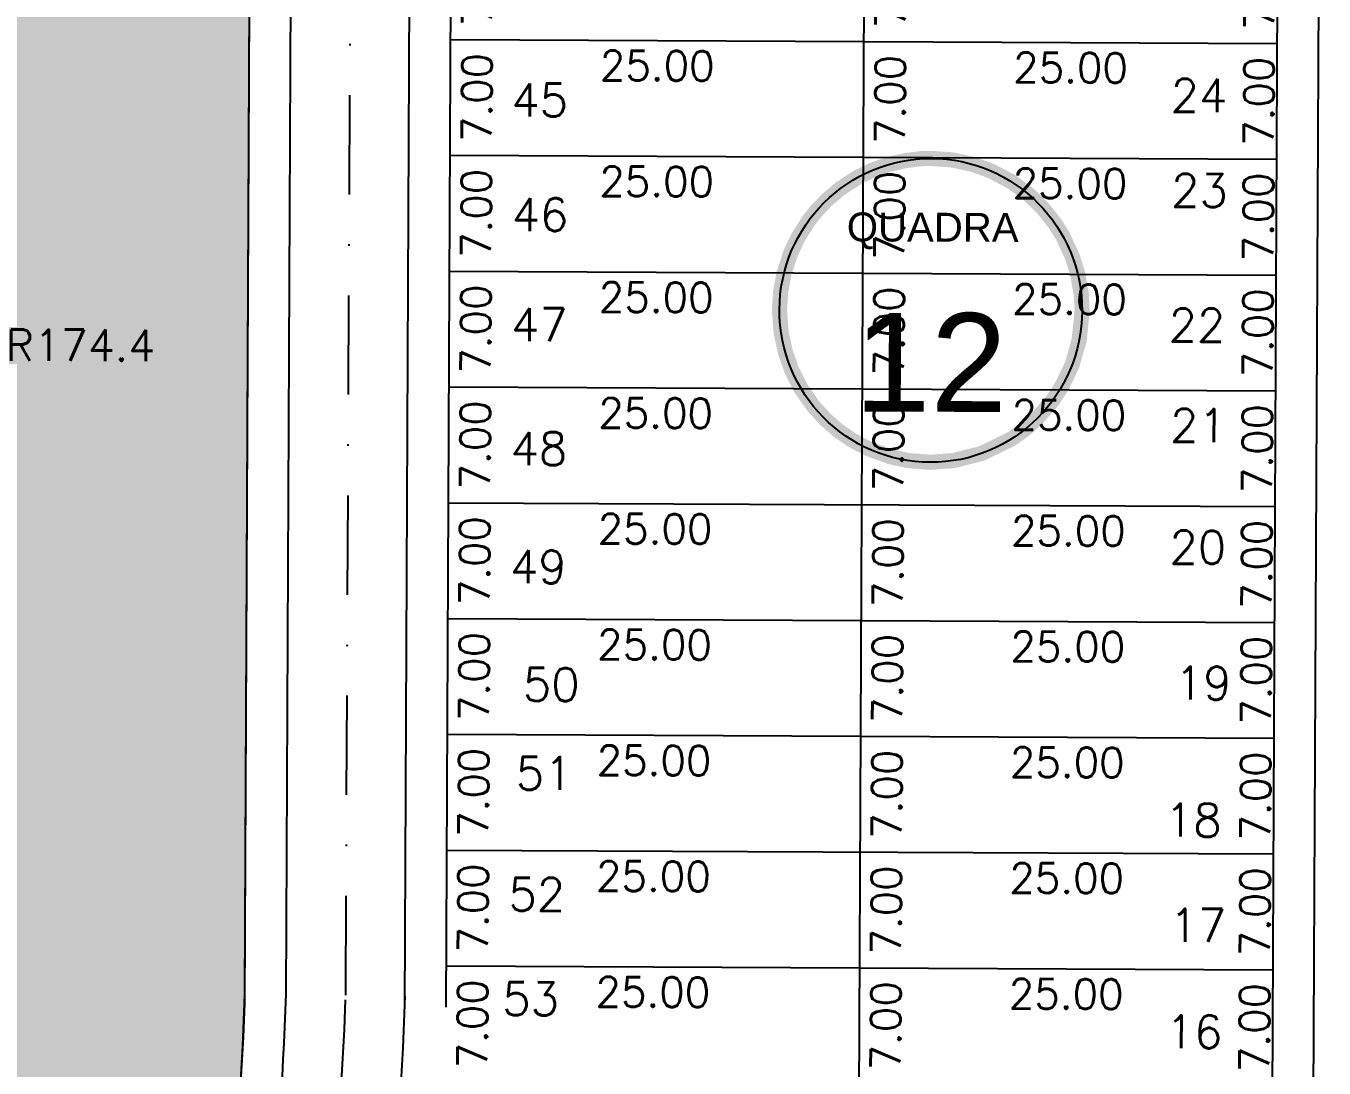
# Model space of a CAD drawing. Header units: millimetres. Extents: x -4430026 to 4783824, y 584 to 9593110.
# Drawn here: x 2468 to 2546.5, y 1817 to 1880 of the extents above; entities that cross this region are included whole.
import ezdxf
from ezdxf.enums import TextEntityAlignment as Align

# ---------------------------------------------------------------- set-up
doc = ezdxf.new("R2010")
doc.units = ezdxf.units.MM
doc.linetypes.add('DASHDOT', pattern=[1, 0.5, -0.25, 0, -0.25])
doc.linetypes.add('HIDDEN2', pattern=[0.1875, 0.125, -0.0625])
for name, color, linetype in [('boundary filipe', 6, 'Continuous'), ('Calçada', 1, 'Continuous'), ('Cota', 8, 'Continuous'), ('COTAS', 8, 'Continuous'), ('Lotes', 2, 'Continuous'), ('Numero de lotes', 5, 'Continuous'), ('númeraçãoquadras', 4, 'Continuous'), ('Projeção', 8, 'HIDDEN2'), ('QUADRA', 4, 'Continuous'), ('QUADRO', 8, 'Continuous')]:
    doc.layers.add(name, color=color, linetype=linetype)
doc.styles.add('arcad1', font='romans.shx')
doc.styles.add('ROMANS', font='romans.shx')
doc.styles.add('STYLE1', font='sanss___.ttf')
doc.dimstyles.new('BOLA100', dxfattribs={"dimscale": 0, "dimtxt": 1.9, "dimasz": 0.18, "dimexe": 0.18, "dimexo": 0.063, "dimgap": 0, "dimtad": 1, "dimzin": 4, "dimdsep": 46, "dimtxsty": 'ROMANS', "dimcen": 0.09, "dimse1": 1, "dimse2": 1, "dimsd1": 1, "dimsd2": 1, "dimclrt": 256, "dimaunit": 1, "dimadec": 4, "dimazin": 0, "dimtfac": 1.2, "dimtix": 1, "dimtmove": 2, "dimatfit": 3, "dimfxl": 1, "dimtvp": 2, "dimtolj": 1, "dimtzin": 4, "dimarcsym": 0})
doc.dimstyles.get("Standard").update_dxf_attribs({"dimtxt": 0.18, "dimasz": 0.18, "dimexe": 0.18, "dimexo": 0.0625, "dimgap": 0.09, "dimtad": 0, "dimtih": 1, "dimtoh": 1, "dimdec": 4, "dimzin": 0, "dimdsep": 46, "dimtxsty": 'Standard', "dimcen": 0.09, "dimadec": 0, "dimazin": 0, "dimtfac": 1, "dimtdec": 4, "dimtofl": 0, "dimtmove": 0, "dimatfit": 3, "dimfxl": 1, "dimtolj": 1, "dimtzin": 0, "dimarcsym": 0})

# ---------------------------------------------------------------- blocks, each defined once
blk = doc.blocks.new('NUM_quadra')
at = {"color": 6, "const_width": 0.02}
blk.add_lwpolyline([(-0.0134, 0.1996), (-0.034, 0.1971), (-0.0579, 0.1914), (-0.0779, 0.1842), (-0.0981, 0.1743), (-0.1208, 0.1594), (-0.1377, 0.145), (-0.1521, 0.1299), (-0.1625, 0.1166), (-0.1764, 0.0942), (-0.1852, 0.0754), (-0.1941, 0.0483), (-0.1985, 0.0243), (-0.2, 0), (-0.1977, -0.0299), (-0.1921, -0.0556), (-0.1839, -0.0786), (-0.1713, -0.1033), (-0.1546, -0.1269), (-0.1389, -0.1439), (-0.1219, -0.1586), (-0.1046, -0.1705), (-0.0831, -0.1819), (-0.0531, -0.1928), (-0.0302, -0.1977), (0, -0.2), (0.0309, -0.1976), (0.0677, -0.1882), (0.1069, -0.169), (0.124, -0.1569), (0.1407, -0.1421), (0.1614, -0.1181), (0.1737, -0.0992), (0.187, -0.071), (0.1962, -0.0386), (0.2, 0), (0.1989, 0.0205), (0.1943, 0.0473), (0.1871, 0.0707), (0.1741, 0.0984), (0.1635, 0.1151), (0.1472, 0.1354), (0.1285, 0.1533), (0.1063, 0.1694), (0.0782, 0.1841), (0.0533, 0.1928), (0.0267, 0.1982), (0, 0.2)], close=True, dxfattribs=at)
blk.add_circle((0, 0), 0.2)
at = {"color": 3, "insert": (-0.1114, 0.1285), "char_height": 0.038, "width": 0.2663, "attachment_point": 1, "style": 'STYLE1'}
blk.add_mtext('\\fArial|b0|i0|c0|p34;QUADRA', dxfattribs=at)
at = {"color": 3, "style": 'STYLE1'}
blk.add_attdef('00', text='', height=0.13, dxfattribs=at).set_placement((0, -0.1335), align=Align.CENTER)
blk = doc.blocks.new('*D14340')
at = {"layer": 'DEFPOINTS', "color": 0, "linetype": 'ByBlock'}
for p in [(2487.987, 1956.377), (2486.986, 1821.443), (2487.348, 1821.441)]:
    blk.add_point(p, dxfattribs=at)
at = {"layer": 'COTAS', "linetype": 'ByBlock', "insert": (2489.636, 1896.777), "char_height": 1.9, "attachment_point": 5, "rotation": 89.72858, "style": 'ROMANS'}
blk.add_mtext('\\A1;134.94', dxfattribs=at)
blk = doc.blocks.new('*D14360')
at = {"layer": 'DEFPOINTS', "color": 0, "linetype": 'ByBlock'}
for p in [(2313.152, 1859.128), (2313.152, 1859.128), (2487.524, 1858.695), (2453.715, 1795.454), (2453.351, 1755.445)]:
    blk.add_point(p, dxfattribs=at)
at = {"layer": 'COTAS', "linetype": 'ByBlock', "insert": (2458.575, 1810.997), "char_height": 1.9, "attachment_point": 5, "rotation": 71.68683, "style": 'ROMANS'}
blk.add_mtext('\\A1;36°20\'32"', dxfattribs=at)
blk = doc.blocks.new('*D14361')
at = {"layer": 'DEFPOINTS', "color": 0, "linetype": 'ByBlock'}
for p in [(2313.152, 1859.128), (2487.575, 1858.693), (2487.575, 1858.661)]:
    blk.add_point(p, dxfattribs=at)
at = {"layer": 'COTAS', "linetype": 'ByBlock', "insert": (2471.303, 1860.721), "char_height": 1.9, "attachment_point": 5, "rotation": 359.84669, "style": 'ROMANS'}
blk.add_mtext('\\A1;R174.4', dxfattribs=at)
blk = doc.blocks.new('*D13830')
at = {"layer": 'DEFPOINTS', "color": 0, "linetype": 'ByBlock'}
for p in [(2313.498, 1826.966), (2313.498, 1826.966), (2325.735, 1815.459), (2469.549, 1750.14), (2421.146, 1690.391)]:
    blk.add_point(p, dxfattribs=at)
at = {"layer": 'COTAS', "linetype": 'ByBlock', "insert": (2325.677, 1817.11), "char_height": 1.9, "attachment_point": 5, "rotation": 51.01676, "style": 'ROMANS'}
blk.add_mtext('\\A1;25°32\'36"', dxfattribs=at)
blk = doc.blocks.new('*D13158')
at = {"layer": 'DEFPOINTS', "color": 0}
for p in [(2493.737, 1886.206), (2493.704, 1879.206), (2498.898, 1879.182)]:
    blk.add_point(p, dxfattribs=at)
at = {"layer": 'Cota', "color": 41, "insert": (2495.315, 1882.699), "char_height": 1.8, "attachment_point": 5, "rotation": 89.72858, "style": 'ROMANS'}
blk.add_mtext('\\A1;7.00', dxfattribs=at)
blk = doc.blocks.new('*D13159')
at = {"layer": 'DEFPOINTS', "color": 0}
for p in [(2493.704, 1879.206), (2493.67, 1872.207), (2498.865, 1872.182)]:
    blk.add_point(p, dxfattribs=at)
at = {"layer": 'Cota', "color": 41, "insert": (2495.281, 1875.699), "char_height": 1.8, "attachment_point": 5, "rotation": 89.72858, "style": 'ROMANS'}
blk.add_mtext('\\A1;7.00', dxfattribs=at)
blk = doc.blocks.new('*D13160')
at = {"layer": 'DEFPOINTS', "color": 0}
for p in [(2493.67, 1872.207), (2493.637, 1865.207), (2498.832, 1865.182)]:
    blk.add_point(p, dxfattribs=at)
at = {"layer": 'Cota', "color": 41, "insert": (2495.248, 1868.699), "char_height": 1.8, "attachment_point": 5, "rotation": 89.72858, "style": 'ROMANS'}
blk.add_mtext('\\A1;7.00', dxfattribs=at)
blk = doc.blocks.new('*D13161')
at = {"layer": 'DEFPOINTS', "color": 0}
for p in [(2493.637, 1865.207), (2493.604, 1858.207), (2498.799, 1858.182)]:
    blk.add_point(p, dxfattribs=at)
at = {"layer": 'Cota', "color": 41, "insert": (2495.215, 1861.699), "char_height": 1.8, "attachment_point": 5, "rotation": 89.72858, "style": 'ROMANS'}
blk.add_mtext('\\A1;7.00', dxfattribs=at)
blk = doc.blocks.new('*D13162')
at = {"layer": 'DEFPOINTS', "color": 0}
for p in [(2493.604, 1858.207), (2493.571, 1851.207), (2498.765, 1851.182)]:
    blk.add_point(p, dxfattribs=at)
at = {"layer": 'Cota', "color": 41, "insert": (2495.182, 1854.699), "char_height": 1.8, "attachment_point": 5, "rotation": 89.72858, "style": 'ROMANS'}
blk.add_mtext('\\A1;7.00', dxfattribs=at)
blk = doc.blocks.new('*D13163')
at = {"layer": 'DEFPOINTS', "color": 0}
for p in [(2493.571, 1851.207), (2493.538, 1844.207), (2498.732, 1844.182)]:
    blk.add_point(p, dxfattribs=at)
at = {"layer": 'Cota', "color": 41, "insert": (2495.149, 1847.699), "char_height": 1.8, "attachment_point": 5, "rotation": 89.72858, "style": 'ROMANS'}
blk.add_mtext('\\A1;7.00', dxfattribs=at)
blk = doc.blocks.new('*D13164')
at = {"layer": 'DEFPOINTS', "color": 0}
for p in [(2493.538, 1844.207), (2493.505, 1837.207), (2498.699, 1837.182)]:
    blk.add_point(p, dxfattribs=at)
at = {"layer": 'Cota', "color": 41, "insert": (2495.116, 1840.699), "char_height": 1.8, "attachment_point": 5, "rotation": 89.72858, "style": 'ROMANS'}
blk.add_mtext('\\A1;7.00', dxfattribs=at)
blk = doc.blocks.new('*D13165')
at = {"layer": 'DEFPOINTS', "color": 0}
for p in [(2493.505, 1837.207), (2493.489, 1830.207), (2498.666, 1830.182)]:
    blk.add_point(p, dxfattribs=at)
at = {"layer": 'Cota', "color": 41, "insert": (2495.082, 1833.699), "char_height": 1.8, "attachment_point": 5, "rotation": 89.72858, "style": 'ROMANS'}
blk.add_mtext('\\A1;7.00', dxfattribs=at)
blk = doc.blocks.new('*D13166')
at = {"layer": 'DEFPOINTS', "color": 0}
for p in [(2493.489, 1830.207), (2493.456, 1823.207), (2498.633, 1823.182)]:
    blk.add_point(p, dxfattribs=at)
at = {"layer": 'Cota', "color": 41, "insert": (2495.049, 1826.7), "char_height": 1.8, "attachment_point": 5, "rotation": 89.72858, "style": 'ROMANS'}
blk.add_mtext('\\A1;7.00', dxfattribs=at)
blk = doc.blocks.new('*D13167')
at = {"layer": 'DEFPOINTS', "color": 0}
for p in [(2493.456, 1823.207), (2493.423, 1816.207), (2498.6, 1816.183)]:
    blk.add_point(p, dxfattribs=at)
at = {"layer": 'Cota', "color": 41, "insert": (2495.016, 1819.7), "char_height": 1.8, "attachment_point": 5, "rotation": 89.72858, "style": 'ROMANS'}
blk.add_mtext('\\A1;7.00', dxfattribs=at)
blk = doc.blocks.new('*D13212')
at = {"layer": 'DEFPOINTS', "color": 0}
for p in [(2543.438, 1822.97), (2545.938, 1822.958), (2543.405, 1815.97)]:
    blk.add_point(p, dxfattribs=at)
at = {"layer": 'Cota', "color": 41, "insert": (2542.321, 1819.475), "char_height": 1.8, "attachment_point": 5, "rotation": 89.72858, "style": 'ROMANS'}
blk.add_mtext('\\A1;7.00', dxfattribs=at)
blk = doc.blocks.new('*D13213')
at = {"layer": 'DEFPOINTS', "color": 0}
for p in [(2543.471, 1829.97), (2545.971, 1829.958), (2543.438, 1822.97)]:
    blk.add_point(p, dxfattribs=at)
at = {"layer": 'Cota', "color": 41, "insert": (2542.354, 1826.475), "char_height": 1.8, "attachment_point": 5, "rotation": 89.72858, "style": 'ROMANS'}
blk.add_mtext('\\A1;7.00', dxfattribs=at)
blk = doc.blocks.new('*D13214')
at = {"layer": 'DEFPOINTS', "color": 0}
for p in [(2543.504, 1836.97), (2546.004, 1836.958), (2543.471, 1829.97)]:
    blk.add_point(p, dxfattribs=at)
at = {"layer": 'Cota', "color": 41, "insert": (2542.388, 1833.475), "char_height": 1.8, "attachment_point": 5, "rotation": 89.72858, "style": 'ROMANS'}
blk.add_mtext('\\A1;7.00', dxfattribs=at)
blk = doc.blocks.new('*D13215')
at = {"layer": 'DEFPOINTS', "color": 0}
for p in [(2543.537, 1843.97), (2546.037, 1843.958), (2543.504, 1836.97)]:
    blk.add_point(p, dxfattribs=at)
at = {"layer": 'Cota', "color": 41, "insert": (2542.421, 1840.475), "char_height": 1.8, "attachment_point": 5, "rotation": 89.72858, "style": 'ROMANS'}
blk.add_mtext('\\A1;7.00', dxfattribs=at)
blk = doc.blocks.new('*D13216')
at = {"layer": 'DEFPOINTS', "color": 0}
for p in [(2543.57, 1850.97), (2546.07, 1850.958), (2543.537, 1843.97)]:
    blk.add_point(p, dxfattribs=at)
at = {"layer": 'Cota', "color": 41, "insert": (2542.454, 1847.475), "char_height": 1.8, "attachment_point": 5, "rotation": 89.72858, "style": 'ROMANS'}
blk.add_mtext('\\A1;7.00', dxfattribs=at)
blk = doc.blocks.new('*D13217')
at = {"layer": 'DEFPOINTS', "color": 0}
for p in [(2543.604, 1857.97), (2546.104, 1857.958), (2543.57, 1850.97)]:
    blk.add_point(p, dxfattribs=at)
at = {"layer": 'Cota', "color": 41, "insert": (2542.487, 1854.475), "char_height": 1.8, "attachment_point": 5, "rotation": 89.72858, "style": 'ROMANS'}
blk.add_mtext('\\A1;7.00', dxfattribs=at)
blk = doc.blocks.new('*D13218')
at = {"layer": 'DEFPOINTS', "color": 0}
for p in [(2543.637, 1864.97), (2546.137, 1864.958), (2543.604, 1857.97)]:
    blk.add_point(p, dxfattribs=at)
at = {"layer": 'Cota', "color": 41, "insert": (2542.52, 1861.475), "char_height": 1.8, "attachment_point": 5, "rotation": 89.72858, "style": 'ROMANS'}
blk.add_mtext('\\A1;7.00', dxfattribs=at)
blk = doc.blocks.new('*D13219')
at = {"layer": 'DEFPOINTS', "color": 0}
for p in [(2543.67, 1871.97), (2546.17, 1871.958), (2543.637, 1864.97)]:
    blk.add_point(p, dxfattribs=at)
at = {"layer": 'Cota', "color": 41, "insert": (2542.553, 1868.475), "char_height": 1.8, "attachment_point": 5, "rotation": 89.72858, "style": 'ROMANS'}
blk.add_mtext('\\A1;7.00', dxfattribs=at)
blk = doc.blocks.new('*D13220')
at = {"layer": 'DEFPOINTS', "color": 0}
for p in [(2543.703, 1878.97), (2546.203, 1878.958), (2543.67, 1871.97)]:
    blk.add_point(p, dxfattribs=at)
at = {"layer": 'Cota', "color": 41, "insert": (2542.587, 1875.475), "char_height": 1.8, "attachment_point": 5, "rotation": 89.72858, "style": 'ROMANS'}
blk.add_mtext('\\A1;7.00', dxfattribs=at)
blk = doc.blocks.new('*D13221')
at = {"layer": 'DEFPOINTS', "color": 0}
for p in [(2543.736, 1885.97), (2546.236, 1885.958), (2543.703, 1878.97)]:
    blk.add_point(p, dxfattribs=at)
at = {"layer": 'Cota', "color": 41, "insert": (2542.62, 1882.475), "char_height": 1.8, "attachment_point": 5, "rotation": 89.72858, "style": 'ROMANS'}
blk.add_mtext('\\A1;7.00', dxfattribs=at)
blk = doc.blocks.new('*D13246')
at = {"layer": 'DEFPOINTS', "color": 0}
for p in [(2518.737, 1886.088), (2518.703, 1879.088), (2523.898, 1879.063)]:
    blk.add_point(p, dxfattribs=at)
at = {"layer": 'Cota', "color": 41, "insert": (2520.314, 1882.58), "char_height": 1.8, "attachment_point": 5, "rotation": 89.72858, "style": 'ROMANS'}
blk.add_mtext('\\A1;7.00', dxfattribs=at)
blk = doc.blocks.new('*D13249')
at = {"layer": 'DEFPOINTS', "color": 0}
for p in [(2518.703, 1879.088), (2518.67, 1872.088), (2523.865, 1872.064)]:
    blk.add_point(p, dxfattribs=at)
at = {"layer": 'Cota', "color": 41, "insert": (2520.281, 1875.581), "char_height": 1.8, "attachment_point": 5, "rotation": 89.72858, "style": 'ROMANS'}
blk.add_mtext('\\A1;7.00', dxfattribs=at)
blk = doc.blocks.new('*D13250')
at = {"layer": 'DEFPOINTS', "color": 0}
for p in [(2493.704, 1879.206), (2518.703, 1879.088), (2518.679, 1873.963)]:
    blk.add_point(p, dxfattribs=at)
at = {"layer": 'Cota', "color": 41, "insert": (2506.196, 1877.623), "char_height": 1.8, "attachment_point": 5, "rotation": 359.72858, "style": 'ROMANS'}
blk.add_mtext('\\A1;25.00', dxfattribs=at)
blk = doc.blocks.new('*D13251')
at = {"layer": 'DEFPOINTS', "color": 0}
for p in [(2518.703, 1879.088), (2543.703, 1878.97), (2543.679, 1873.845)]:
    blk.add_point(p, dxfattribs=at)
at = {"layer": 'Cota', "color": 41, "insert": (2531.196, 1877.504), "char_height": 1.8, "attachment_point": 5, "rotation": 359.72858, "style": 'ROMANS'}
blk.add_mtext('\\A1;25.00', dxfattribs=at)
blk = doc.blocks.new('*D13252')
at = {"layer": 'DEFPOINTS', "color": 0}
for p in [(2518.67, 1872.088), (2518.637, 1865.088), (2523.831, 1865.064)]:
    blk.add_point(p, dxfattribs=at)
at = {"layer": 'Cota', "color": 41, "insert": (2520.248, 1868.581), "char_height": 1.8, "attachment_point": 5, "rotation": 89.72858, "style": 'ROMANS'}
blk.add_mtext('\\A1;7.00', dxfattribs=at)
blk = doc.blocks.new('*D13253')
at = {"layer": 'DEFPOINTS', "color": 0}
for p in [(2493.67, 1872.207), (2518.67, 1872.088), (2518.646, 1866.963)]:
    blk.add_point(p, dxfattribs=at)
at = {"layer": 'Cota', "color": 41, "insert": (2506.163, 1870.623), "char_height": 1.8, "attachment_point": 5, "rotation": 359.72858, "style": 'ROMANS'}
blk.add_mtext('\\A1;25.00', dxfattribs=at)
blk = doc.blocks.new('*D13254')
at = {"layer": 'DEFPOINTS', "color": 0}
for p in [(2518.67, 1872.088), (2543.67, 1871.97), (2543.646, 1866.845)]:
    blk.add_point(p, dxfattribs=at)
at = {"layer": 'Cota', "color": 41, "insert": (2531.163, 1870.504), "char_height": 1.8, "attachment_point": 5, "rotation": 359.72858, "style": 'ROMANS'}
blk.add_mtext('\\A1;25.00', dxfattribs=at)
blk = doc.blocks.new('*D13255')
at = {"layer": 'DEFPOINTS', "color": 0}
for p in [(2518.637, 1865.088), (2518.604, 1858.088), (2523.798, 1858.064)]:
    blk.add_point(p, dxfattribs=at)
at = {"layer": 'Cota', "color": 41, "insert": (2520.215, 1861.581), "char_height": 1.8, "attachment_point": 5, "rotation": 89.72858, "style": 'ROMANS'}
blk.add_mtext('\\A1;7.00', dxfattribs=at)
blk = doc.blocks.new('*D13256')
at = {"layer": 'DEFPOINTS', "color": 0}
for p in [(2493.637, 1865.207), (2518.637, 1865.088), (2518.613, 1859.964)]:
    blk.add_point(p, dxfattribs=at)
at = {"layer": 'Cota', "color": 41, "insert": (2506.13, 1863.623), "char_height": 1.8, "attachment_point": 5, "rotation": 359.72858, "style": 'ROMANS'}
blk.add_mtext('\\A1;25.00', dxfattribs=at)
blk = doc.blocks.new('*D13257')
at = {"layer": 'DEFPOINTS', "color": 0}
for p in [(2518.637, 1865.088), (2543.637, 1864.97), (2543.612, 1859.845)]:
    blk.add_point(p, dxfattribs=at)
at = {"layer": 'Cota', "color": 41, "insert": (2531.13, 1863.504), "char_height": 1.8, "attachment_point": 5, "rotation": 359.72858, "style": 'ROMANS'}
blk.add_mtext('\\A1;25.00', dxfattribs=at)
blk = doc.blocks.new('*D13258')
at = {"layer": 'DEFPOINTS', "color": 0}
for p in [(2518.604, 1858.088), (2518.571, 1851.088), (2523.765, 1851.064)]:
    blk.add_point(p, dxfattribs=at)
at = {"layer": 'Cota', "color": 41, "insert": (2520.182, 1854.581), "char_height": 1.8, "attachment_point": 5, "rotation": 89.72858, "style": 'ROMANS'}
blk.add_mtext('\\A1;7.00', dxfattribs=at)
blk = doc.blocks.new('*D13259')
at = {"layer": 'DEFPOINTS', "color": 0}
for p in [(2493.604, 1858.207), (2518.604, 1858.088), (2518.58, 1852.964)]:
    blk.add_point(p, dxfattribs=at)
at = {"layer": 'Cota', "color": 41, "insert": (2506.097, 1856.623), "char_height": 1.8, "attachment_point": 5, "rotation": 359.72858, "style": 'ROMANS'}
blk.add_mtext('\\A1;25.00', dxfattribs=at)
blk = doc.blocks.new('*D13260')
at = {"layer": 'DEFPOINTS', "color": 0}
for p in [(2518.604, 1858.088), (2543.604, 1857.97), (2543.579, 1852.845)]:
    blk.add_point(p, dxfattribs=at)
at = {"layer": 'Cota', "color": 41, "insert": (2531.097, 1856.504), "char_height": 1.8, "attachment_point": 5, "rotation": 359.72858, "style": 'ROMANS'}
blk.add_mtext('\\A1;25.00', dxfattribs=at)
blk = doc.blocks.new('*D13261')
at = {"layer": 'DEFPOINTS', "color": 0}
for p in [(2518.571, 1851.088), (2518.538, 1844.088), (2523.732, 1844.064)]:
    blk.add_point(p, dxfattribs=at)
at = {"layer": 'Cota', "color": 41, "insert": (2520.149, 1847.581), "char_height": 1.8, "attachment_point": 5, "rotation": 89.72858, "style": 'ROMANS'}
blk.add_mtext('\\A1;7.00', dxfattribs=at)
blk = doc.blocks.new('*D13262')
at = {"layer": 'DEFPOINTS', "color": 0}
for p in [(2493.571, 1851.207), (2518.571, 1851.088), (2518.546, 1845.964)]:
    blk.add_point(p, dxfattribs=at)
at = {"layer": 'Cota', "color": 41, "insert": (2506.064, 1849.623), "char_height": 1.8, "attachment_point": 5, "rotation": 359.72858, "style": 'ROMANS'}
blk.add_mtext('\\A1;25.00', dxfattribs=at)
blk = doc.blocks.new('*D13263')
at = {"layer": 'DEFPOINTS', "color": 0}
for p in [(2518.571, 1851.088), (2543.57, 1850.97), (2543.546, 1845.845)]:
    blk.add_point(p, dxfattribs=at)
at = {"layer": 'Cota', "color": 41, "insert": (2531.063, 1849.504), "char_height": 1.8, "attachment_point": 5, "rotation": 359.72858, "style": 'ROMANS'}
blk.add_mtext('\\A1;25.00', dxfattribs=at)
blk = doc.blocks.new('*D13264')
at = {"layer": 'DEFPOINTS', "color": 0}
for p in [(2518.538, 1844.088), (2518.504, 1837.089), (2523.699, 1837.064)]:
    blk.add_point(p, dxfattribs=at)
at = {"layer": 'Cota', "color": 41, "insert": (2520.115, 1840.581), "char_height": 1.8, "attachment_point": 5, "rotation": 89.72858, "style": 'ROMANS'}
blk.add_mtext('\\A1;7.00', dxfattribs=at)
blk = doc.blocks.new('*D13265')
at = {"layer": 'DEFPOINTS', "color": 0}
for p in [(2493.538, 1844.207), (2518.538, 1844.088), (2518.513, 1838.964)]:
    blk.add_point(p, dxfattribs=at)
at = {"layer": 'Cota', "color": 41, "insert": (2506.03, 1842.623), "char_height": 1.8, "attachment_point": 5, "rotation": 359.72858, "style": 'ROMANS'}
blk.add_mtext('\\A1;25.00', dxfattribs=at)
blk = doc.blocks.new('*D13266')
at = {"layer": 'DEFPOINTS', "color": 0}
for p in [(2518.538, 1844.088), (2543.537, 1843.97), (2543.513, 1838.845)]:
    blk.add_point(p, dxfattribs=at)
at = {"layer": 'Cota', "color": 41, "insert": (2531.03, 1842.505), "char_height": 1.8, "attachment_point": 5, "rotation": 359.72858, "style": 'ROMANS'}
blk.add_mtext('\\A1;25.00', dxfattribs=at)
blk = doc.blocks.new('*D13267')
at = {"layer": 'DEFPOINTS', "color": 0}
for p in [(2518.504, 1837.089), (2518.471, 1830.089), (2523.666, 1830.064)]:
    blk.add_point(p, dxfattribs=at)
at = {"layer": 'Cota', "color": 41, "insert": (2520.082, 1833.581), "char_height": 1.8, "attachment_point": 5, "rotation": 89.72858, "style": 'ROMANS'}
blk.add_mtext('\\A1;7.00', dxfattribs=at)
blk = doc.blocks.new('*D13268')
at = {"layer": 'DEFPOINTS', "color": 0}
for p in [(2493.505, 1837.207), (2518.504, 1837.089), (2518.48, 1831.964)]:
    blk.add_point(p, dxfattribs=at)
at = {"layer": 'Cota', "color": 41, "insert": (2505.997, 1835.623), "char_height": 1.8, "attachment_point": 5, "rotation": 359.72858, "style": 'ROMANS'}
blk.add_mtext('\\A1;25.00', dxfattribs=at)
blk = doc.blocks.new('*D13269')
at = {"layer": 'DEFPOINTS', "color": 0}
for p in [(2518.504, 1837.089), (2543.504, 1836.97), (2543.48, 1831.845)]:
    blk.add_point(p, dxfattribs=at)
at = {"layer": 'Cota', "color": 41, "insert": (2530.997, 1835.505), "char_height": 1.8, "attachment_point": 5, "rotation": 359.72858, "style": 'ROMANS'}
blk.add_mtext('\\A1;25.00', dxfattribs=at)
blk = doc.blocks.new('*D13270')
at = {"layer": 'DEFPOINTS', "color": 0}
for p in [(2518.471, 1830.089), (2518.438, 1823.089), (2523.632, 1823.064)]:
    blk.add_point(p, dxfattribs=at)
at = {"layer": 'Cota', "color": 41, "insert": (2520.049, 1826.581), "char_height": 1.8, "attachment_point": 5, "rotation": 89.72858, "style": 'ROMANS'}
blk.add_mtext('\\A1;7.00', dxfattribs=at)
blk = doc.blocks.new('*D13271')
at = {"layer": 'DEFPOINTS', "color": 0}
for p in [(2493.472, 1830.207), (2518.471, 1830.089), (2518.447, 1824.964)]:
    blk.add_point(p, dxfattribs=at)
at = {"layer": 'Cota', "color": 41, "insert": (2505.964, 1828.623), "char_height": 1.8, "attachment_point": 5, "rotation": 359.72858, "style": 'ROMANS'}
blk.add_mtext('\\A1;25.00', dxfattribs=at)
blk = doc.blocks.new('*D13272')
at = {"layer": 'DEFPOINTS', "color": 0}
for p in [(2518.471, 1830.089), (2543.471, 1829.97), (2543.447, 1824.845)]:
    blk.add_point(p, dxfattribs=at)
at = {"layer": 'Cota', "color": 41, "insert": (2530.964, 1828.505), "char_height": 1.8, "attachment_point": 5, "rotation": 359.72858, "style": 'ROMANS'}
blk.add_mtext('\\A1;25.00', dxfattribs=at)
blk = doc.blocks.new('*D13273')
at = {"layer": 'DEFPOINTS', "color": 0}
for p in [(2518.438, 1823.089), (2518.405, 1816.089), (2523.599, 1816.064)]:
    blk.add_point(p, dxfattribs=at)
at = {"layer": 'Cota', "color": 41, "insert": (2520.016, 1819.581), "char_height": 1.8, "attachment_point": 5, "rotation": 89.72858, "style": 'ROMANS'}
blk.add_mtext('\\A1;7.00', dxfattribs=at)
blk = doc.blocks.new('*D13274')
at = {"layer": 'DEFPOINTS', "color": 0}
for p in [(2493.438, 1823.207), (2518.438, 1823.089), (2518.414, 1817.964)]:
    blk.add_point(p, dxfattribs=at)
at = {"layer": 'Cota', "color": 41, "insert": (2505.931, 1821.623), "char_height": 1.8, "attachment_point": 5, "rotation": 359.72858, "style": 'ROMANS'}
blk.add_mtext('\\A1;25.00', dxfattribs=at)
blk = doc.blocks.new('*D13275')
at = {"layer": 'DEFPOINTS', "color": 0}
for p in [(2518.438, 1823.089), (2543.438, 1822.97), (2543.414, 1817.846)]:
    blk.add_point(p, dxfattribs=at)
at = {"layer": 'Cota', "color": 41, "insert": (2530.931, 1821.505), "char_height": 1.8, "attachment_point": 5, "rotation": 359.72858, "style": 'ROMANS'}
blk.add_mtext('\\A1;25.00', dxfattribs=at)
blk = doc.blocks.new('*D8637')
at = {"layer": 'DEFPOINTS', "color": 0, "linetype": 'ByBlock'}
for p in [(2313.152, 1859.128), (2313.152, 1859.128), (2487.524, 1858.695), (2453.715, 1795.454), (2453.351, 1755.445)]:
    blk.add_point(p, dxfattribs=at)
at = {"layer": 'COTAS', "linetype": 'ByBlock', "insert": (2458.575, 1810.997), "char_height": 1.9, "attachment_point": 5, "rotation": 71.68683, "style": 'ROMANS'}
blk.add_mtext('\\A1;36°20\'32"', dxfattribs=at)

msp = doc.modelspace()

# ---------------------------------------------------------------- hatches: boundary and pattern name
at = {"layer": 'QUADRO'}
h = msp.add_hatch(dxfattribs=at)
h.set_pattern_fill('SWAMP', color=256, scale=3, angle=-0.27142, style=0)
h.set_pattern_definition([(359.7286, (2316.8248, 1761.4433), (1.51229, 2.59094), [0.375, -2.625]), (89.7286, (2317.0123, 1761.4424), (-1.487676, 2.605153), [0.1875, -5.008652]), (89.7286, (2317.0591, 1761.4422), (-1.487676, 2.605153), [0.15, -5.046152]), (89.7286, (2316.9654, 1761.4427), (-1.487676, 2.605153), [0.15, -5.046152]), (59.7286, (2317.106, 1761.442), (-1.487676, 2.605153), [0.12, -2.88]), (119.7286, (2316.9185, 1761.443), (-2.999966, 0.014211), [0.12, -2.88])])
h.paths.add_polyline_path([(2481.841, 1946.585, 0.420871), (2478.278, 1950.101), (2382.65, 1948.385, 0.407587), (2379.213, 1944.903), (2378.584, 1812.08, 0.040897), (2378.628, 1811.51), (2384.197, 1776.722, 0.395602), (2387.985, 1773.791, -0.133397), (2463.78, 1760.747, 0.426479), (2468.488, 1762.577, 0.090693), (2481.248, 1821.553)])

# ---------------------------------------------------------------- linework, layer by layer
at = {"layer": 'boundary filipe', "elevation": 2.439}
msp.add_lwpolyline([(2379.229, 1948.324), (2378.582, 1811.793), (2384.973, 1771.876, -0.14876), (2466.215, 1757.57, 0.100101), (2481.248, 1821.47), (2481.857, 1950.165), (2379.229, 1948.324)], format="xyb", dxfattribs=at)
msp.add_lwpolyline([(2379.229, 1948.324), (2378.582, 1811.793), (2384.973, 1771.876, -0.14876), (2466.215, 1757.57, 0.100101), (2481.248, 1821.47), (2481.857, 1950.165), (2379.229, 1948.324)], format="xyb", dxfattribs=at)
at = {"layer": 'Calçada'}
for p, q in [((2545.478, 1725.92, 2.439), (2546.529, 1947.689, 2.439)), ((2483.748, 1821.458, 2.439), (2484.34, 1946.573, 2.439)), ((2490.927, 1820.712, 2.439), (2491.525, 1946.974, 2.439))]:
    msp.add_line(p, q, dxfattribs=at)
for radius, start, end in [(170.2, 336.80704, 358.16784), (177.4, 336.64943, 358.19984)]:
    msp.add_arc((2313.635, 1826.948, 2.439), radius, start, end, dxfattribs=at)
at = {"layer": 'Lotes'}
for p, q in [((2518.149, 1762.151, 2.439), (2519.029, 1947.819, 2.439)), ((2518.149, 1762.151, 2.439), (2518.924, 1925.619, 2.439)), ((2493.704, 1879.206, 2.439), (2543.703, 1878.97, 2.439)), ((2493.67, 1872.207, 2.439), (2543.67, 1871.97, 2.439)), ((2493.637, 1865.207, 2.439), (2543.637, 1864.97, 2.439)), ((2493.604, 1858.207, 2.439), (2543.604, 1857.97, 2.439)), ((2493.571, 1851.207, 2.439), (2543.57, 1850.97, 2.439)), ((2493.538, 1844.207, 2.439), (2543.537, 1843.97, 2.439)), ((2493.505, 1837.207, 2.439), (2543.504, 1836.97, 2.439)), ((2493.489, 1830.207, 2.439), (2543.471, 1829.97, 2.439)), ((2493.438, 1823.207, 2.439), (2543.438, 1822.97, 2.439))]:
    msp.add_line(p, q, dxfattribs=at)
at = {"layer": 'Projeção', "linetype": 'DASHDOT', "ltscale": 12}
msp.add_line((2487.348, 1821.441, 2.439), (2487.987, 1956.376, 2.439), dxfattribs=at)
msp.add_arc((2313.635, 1826.948, 2.439), 173.8, 336.16483, 358.18409, dxfattribs=at)
at = {"layer": 'QUADRA'}
for p, q in [((2542.982, 1726.731, 2.439), (2544.029, 1947.701, 2.439)), ((2493.426, 1820.7, 2.439), (2494.022, 1946.474, 2.439))]:
    msp.add_line(p, q, dxfattribs=at)
at = {"layer": 'QUADRA', "elevation": 2.439}
msp.add_lwpolyline([(2384.973, 1771.876), (2378.582, 1811.793), (2379.229, 1948.324), (2481.84, 1950.165), (2481.228, 1820.944, -0.098055), (2466.293, 1757.53, 0.148917)], format="xyb", close=True, dxfattribs=at)

# ---------------------------------------------------------------- block references
at = {"layer": 'númeraçãoquadras', "linetype": 'ByBlock', "extrusion": (0.084423, -0.000343131, 0.99643)}
ref = msp.add_blockref('NUM_quadra', (1873.072, -2505.965, 214.769), dxfattribs=dict(at, xscale=45.93175888062505, yscale=45.93175888063583, zscale=45.9317585301846, rotation=270.0385460290153))
ref.add_attrib('00', '12', dxfattribs={"layer": '0', "color": 3, "extrusion": (0.084423, -0.000343131, 0.99643), "height": 5.9711, "rotation": 270.03855, "style": 'STYLE1'}).set_placement((1866.942, -2505.969, 214.769), align=Align.CENTER)

# ---------------------------------------------------------------- texts
at = {"layer": 'Numero de lotes', "style": 'arcad1'}
for s, p in [('24', (2538.964, 1875.826, 2.439)), ('45', (2499.083, 1875.551, 2.439)), ('23', (2538.994, 1870.082, 2.439)), ('46', (2499.101, 1868.62, 2.439)), ('47', (2499.069, 1861.971, 2.439)), ('22', (2538.843, 1861.941, 2.439)), ('21', (2538.926, 1855.875, 2.439)), ('48', (2499.034, 1854.477, 2.439)), ('20', (2538.891, 1848.513, 2.439)), ('49', (2499, 1847.33, 2.439)), ('19', (2539.223, 1840.298, 2.439)), ('50', (2499.785, 1840.214, 2.439)), ('51', (2499.355, 1834.842, 2.439)), ('18', (2538.622, 1832.016, 2.439)), ('52', (2498.908, 1827.529, 2.439)), ('17', (2538.895, 1825.656, 2.439)), ('53', (2498.539, 1821.214, 2.439)), ('16', (2538.672, 1819.22, 2.439))]:
    msp.add_text(s, height=2, rotation=359.72858, dxfattribs=at).set_placement(p, align=Align.MIDDLE_CENTER)

# ---------------------------------------------------------------- dimensions: what is measured, and where the dimension line sits
at = {"layer": 'Cota'}
for base, p1, p2, angle, picture, middle in [((2498.898, 1879.182, 2.439), (2493.737, 1886.206, 2.439), (2493.704, 1879.206, 2.439), 89.72858, '*D13158', (2495.315, 1882.699, 2.439)), ((2546.236, 1885.958, 2.439), (2543.703, 1878.97, 2.439), (2543.736, 1885.97, 2.439), 269.72858, '*D13221', (2542.62, 1882.475, 2.439)), ((2498.865, 1872.182, 2.439), (2493.704, 1879.206, 2.439), (2493.67, 1872.207, 2.439), 89.72858, '*D13159', (2495.281, 1875.699, 2.439)), ((2543.679, 1873.845, 2.439), (2518.703, 1879.088, 2.439), (2543.703, 1878.97, 2.439), 179.72858, '*D13251', (2531.196, 1877.504, 2.439)), ((2546.203, 1878.958, 2.439), (2543.67, 1871.97, 2.439), (2543.703, 1878.97, 2.439), 269.72858, '*D13220', (2542.587, 1875.475, 2.439)), ((2498.832, 1865.182, 2.439), (2493.67, 1872.207, 2.439), (2493.637, 1865.207, 2.439), 89.72858, '*D13160', (2495.248, 1868.699, 2.439)), ((2543.646, 1866.845, 2.439), (2518.67, 1872.088, 2.439), (2543.67, 1871.97, 2.439), 179.72858, '*D13254', (2531.163, 1870.504, 2.439)), ((2546.17, 1871.958, 2.439), (2543.637, 1864.97, 2.439), (2543.67, 1871.97, 2.439), 269.72858, '*D13219', (2542.553, 1868.475, 2.439)), ((2498.799, 1858.182, 2.439), (2493.637, 1865.207, 2.439), (2493.604, 1858.207, 2.439), 89.72858, '*D13161', (2495.215, 1861.699, 2.439)), ((2543.612, 1859.845, 2.439), (2518.637, 1865.088, 2.439), (2543.637, 1864.97, 2.439), 179.72858, '*D13257', (2531.13, 1863.504, 2.439)), ((2546.137, 1864.958, 2.439), (2543.604, 1857.97, 2.439), (2543.637, 1864.97, 2.439), 269.72858, '*D13218', (2542.52, 1861.475, 2.439)), ((2498.765, 1851.182, 2.439), (2493.604, 1858.207, 2.439), (2493.571, 1851.207, 2.439), 89.72858, '*D13162', (2495.182, 1854.699, 2.439)), ((2543.579, 1852.845, 2.439), (2518.604, 1858.088, 2.439), (2543.604, 1857.97, 2.439), 179.72858, '*D13260', (2531.097, 1856.504, 2.439)), ((2546.104, 1857.958, 2.439), (2543.57, 1850.97, 2.439), (2543.604, 1857.97, 2.439), 269.72858, '*D13217', (2542.487, 1854.475, 2.439)), ((2498.732, 1844.182, 2.439), (2493.571, 1851.207, 2.439), (2493.538, 1844.207, 2.439), 89.72858, '*D13163', (2495.149, 1847.699, 2.439)), ((2543.546, 1845.845, 2.439), (2518.571, 1851.088, 2.439), (2543.57, 1850.97, 2.439), 179.72858, '*D13263', (2531.063, 1849.504, 2.439)), ((2546.07, 1850.958, 2.439), (2543.537, 1843.97, 2.439), (2543.57, 1850.97, 2.439), 269.72858, '*D13216', (2542.454, 1847.475, 2.439)), ((2498.699, 1837.182, 2.439), (2493.538, 1844.207, 2.439), (2493.505, 1837.207, 2.439), 89.72858, '*D13164', (2495.116, 1840.699, 2.439)), ((2543.513, 1838.845, 2.439), (2518.538, 1844.088, 2.439), (2543.537, 1843.97, 2.439), 179.72858, '*D13266', (2531.03, 1842.505, 2.439)), ((2546.037, 1843.958, 2.439), (2543.504, 1836.97, 2.439), (2543.537, 1843.97, 2.439), 269.72858, '*D13215', (2542.421, 1840.475, 2.439)), ((2498.666, 1830.182, 2.439), (2493.505, 1837.207, 2.439), (2493.489, 1830.207, 2.439), 89.72858, '*D13165', (2495.082, 1833.699, 2.439)), ((2543.48, 1831.845, 2.439), (2518.504, 1837.089, 2.439), (2543.504, 1836.97, 2.439), 179.72858, '*D13269', (2530.997, 1835.505, 2.439)), ((2546.004, 1836.958, 2.439), (2543.471, 1829.97, 2.439), (2543.504, 1836.97, 2.439), 269.72858, '*D13214', (2542.388, 1833.475, 2.439)), ((2498.633, 1823.182, 2.439), (2493.489, 1830.207, 2.439), (2493.456, 1823.207, 2.439), 89.72858, '*D13166', (2495.049, 1826.7, 2.439)), ((2543.447, 1824.845, 2.439), (2518.471, 1830.089, 2.439), (2543.471, 1829.97, 2.439), 179.72858, '*D13272', (2530.964, 1828.505, 2.439)), ((2545.971, 1829.958, 2.439), (2543.438, 1822.97, 2.439), (2543.471, 1829.97, 2.439), 269.72858, '*D13213', (2542.354, 1826.475, 2.439)), ((2498.6, 1816.183, 2.439), (2493.456, 1823.207, 2.439), (2493.423, 1816.207, 2.439), 89.72858, '*D13167', (2495.016, 1819.7, 2.439)), ((2543.414, 1817.846, 2.439), (2518.438, 1823.089, 2.439), (2543.438, 1822.97, 2.439), 179.72858, '*D13275', (2530.931, 1821.505, 2.439)), ((2545.938, 1822.958, 2.439), (2543.405, 1815.97, 2.439), (2543.438, 1822.97, 2.439), 269.72858, '*D13212', (2542.321, 1819.475, 2.439))]:
    dim = msp.add_linear_dim(base=base, p1=p1, p2=p2, angle=angle, dimstyle='Standard', override={"dimtxt": 1.8, "dimexo": 0.063, "dimgap": 0, "dimtih": 0, "dimtoh": 0, "dimdec": 2, "dimzin": 4, "dimtxsty": 'ROMANS', "dimse1": 1, "dimse2": 1, "dimsd1": 1, "dimsd2": 1, "dimclrt": 41, "dimtfac": 1.2, "dimtdec": 2, "dimtix": 1, "dimtofl": 1, "dimtmove": 2, "dimfxl": 0.18, "dimfxlon": 1, "dimtvp": 2, "dimtzin": 4}, dxfattribs=at)
    dim.commit()
    dim.dimension.update_dxf_attribs({"geometry": picture, "text_midpoint": middle})
for p1, p2, distance, picture, middle in [((2518.737, 1886.088, 2.439), (2518.703, 1879.088, 2.439), 5.194, '*D13246', (2520.314, 1882.58, 2.439)), ((2493.704, 1879.206, 2.439), (2518.703, 1879.088, 2.439), -5.125, '*D13250', (2506.196, 1877.623, 2.439)), ((2518.703, 1879.088, 2.439), (2518.67, 1872.088, 2.439), 5.194, '*D13249', (2520.281, 1875.581, 2.439)), ((2493.67, 1872.207, 2.439), (2518.67, 1872.088, 2.439), -5.125, '*D13253', (2506.163, 1870.623, 2.439)), ((2518.67, 1872.088, 2.439), (2518.637, 1865.088, 2.439), 5.194, '*D13252', (2520.248, 1868.581, 2.439)), ((2493.637, 1865.207, 2.439), (2518.637, 1865.088, 2.439), -5.125, '*D13256', (2506.13, 1863.623, 2.439)), ((2518.637, 1865.088, 2.439), (2518.604, 1858.088, 2.439), 5.194, '*D13255', (2520.215, 1861.581, 2.439)), ((2493.604, 1858.207, 2.439), (2518.604, 1858.088, 2.439), -5.125, '*D13259', (2506.097, 1856.623, 2.439)), ((2518.604, 1858.088, 2.439), (2518.571, 1851.088, 2.439), 5.194, '*D13258', (2520.182, 1854.581, 2.439)), ((2493.571, 1851.207, 2.439), (2518.571, 1851.088, 2.439), -5.125, '*D13262', (2506.064, 1849.623, 2.439)), ((2518.571, 1851.088, 2.439), (2518.538, 1844.088, 2.439), 5.194, '*D13261', (2520.149, 1847.581, 2.439)), ((2493.538, 1844.207, 2.439), (2518.538, 1844.088, 2.439), -5.125, '*D13265', (2506.03, 1842.623, 2.439)), ((2518.538, 1844.088, 2.439), (2518.504, 1837.089, 2.439), 5.194, '*D13264', (2520.115, 1840.581, 2.439)), ((2493.505, 1837.207, 2.439), (2518.504, 1837.089, 2.439), -5.125, '*D13268', (2505.997, 1835.623, 2.439)), ((2518.504, 1837.089, 2.439), (2518.471, 1830.089, 2.439), 5.194, '*D13267', (2520.082, 1833.581, 2.439)), ((2493.472, 1830.207, 2.439), (2518.471, 1830.089, 2.439), -5.125, '*D13271', (2505.964, 1828.623, 2.439)), ((2518.471, 1830.089, 2.439), (2518.438, 1823.089, 2.439), 5.194, '*D13270', (2520.049, 1826.581, 2.439)), ((2493.438, 1823.207, 2.439), (2518.438, 1823.089, 2.439), -5.125, '*D13274', (2505.931, 1821.623, 2.439)), ((2518.438, 1823.089, 2.439), (2518.405, 1816.089, 2.439), 5.194, '*D13273', (2520.016, 1819.581, 2.439))]:
    dim = msp.add_aligned_dim(p1=p1, p2=p2, distance=distance, dimstyle='Standard', override={"dimtxt": 1.8, "dimexo": 0.063, "dimgap": 0, "dimtih": 0, "dimtoh": 0, "dimdec": 2, "dimzin": 4, "dimtxsty": 'ROMANS', "dimse1": 1, "dimse2": 1, "dimsd1": 1, "dimsd2": 1, "dimclrt": 41, "dimtfac": 1.2, "dimtdec": 2, "dimtix": 1, "dimtofl": 1, "dimtmove": 2, "dimfxl": 0.18, "dimfxlon": 1, "dimtvp": 2, "dimtzin": 4}, dxfattribs=at)
    dim.commit()
    dim.dimension.update_dxf_attribs({"geometry": picture, "text_midpoint": middle})
at = {"layer": 'COTAS', "linetype": 'ByBlock'}
dim = msp.add_linear_dim(base=(2486.986, 1821.443, 2.439), p1=(2487.987, 1956.377, 2.439), p2=(2487.348, 1821.441, 2.439), angle=269.72858, dimstyle='BOLA100', override={"dimscale": 1, "dimfxl": 0.18}, dxfattribs=at)
dim.commit()
dim.dimension.update_dxf_attribs({"geometry": '*D14340', "text_midpoint": (2489.636, 1896.777, 2.439), "dimtype": 161})
dim = msp.add_linear_dim(base=(2487.575, 1858.693, 2.439), p1=(2313.152, 1859.128, 2.439), p2=(2487.575, 1858.661, 2.439), angle=359.84669, text='R174.4', dimstyle='BOLA100', override={"dimscale": 1, "dimfxl": 0.18}, dxfattribs=at)
dim.commit()
dim.dimension.update_dxf_attribs({"geometry": '*D14361', "text_midpoint": (2471.303, 1860.721, 2.439), "dimtype": 161})
for base, line1, line2, override, picture, middle in [((2453.715, 1795.454), ((2313.152, 1859.128, 2.439), (2453.351, 1755.445, 2.439)), ((2313.152, 1859.128, 2.439), (2487.524, 1858.695, 2.439)), {"dimscale": 1, "dimdec": 0, "dimazin": 1, "dimfxl": 0.18}, '*D14360', (2458.575, 1810.997, 2.439)), ((2453.715, 1795.454), ((2313.152, 1859.128, 2.439), (2453.351, 1755.445, 2.439)), ((2313.152, 1859.128, 2.439), (2487.524, 1858.695, 2.439)), {"dimscale": 1, "dimdec": 0, "dimazin": 1, "dimfxl": 0.18}, '*D8637', (2458.575, 1810.997, 2.439)), ((2325.735, 1815.459), ((2313.498, 1826.966, 2.439), (2469.549, 1750.14, 2.439)), ((2421.146, 1690.391, 2.439), (2313.498, 1826.966, 2.439)), {"dimscale": 1, "dimdec": 0, "dimazin": 1}, '*D13830', (2325.677, 1817.11, 2.439))]:
    dim = msp.add_angular_dim_2l(base=base, line1=line1, line2=line2, dimstyle='BOLA100', override=override, dxfattribs=at)
    dim.commit()
    dim.dimension.update_dxf_attribs({"geometry": picture, "text_midpoint": middle})

doc.saveas('drawing.dxf')
